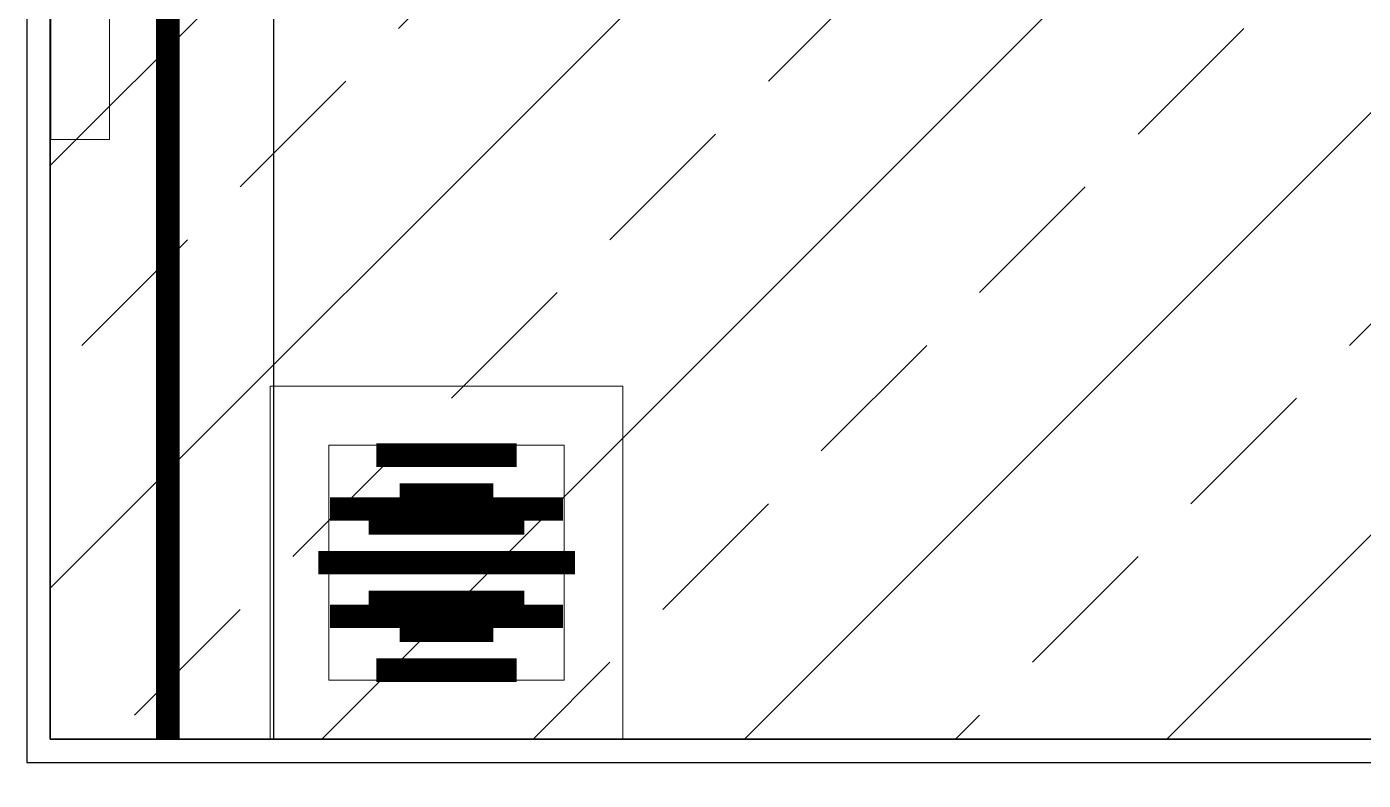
# Model space of a CAD drawing. Header units: millimetres. Extents: x -343543 to 400519, y -115663 to 104219.
# Drawn here: x -258679 to -258111, y 4463 to 4783 of the extents above; entities that cross this region are included whole.
import ezdxf

# ---------------------------------------------------------------- set-up
doc = ezdxf.new("R2010")
doc.units = ezdxf.units.MM
doc.linetypes.add("$0$02'TUONG Xay$0$HIDDEN", pattern=[0.375, 0.25, -0.125])
doc.layers.get('0').update_dxf_attribs({"color": 231, "lineweight": 0})
for name, color, linetype, lineweight in [('A-CLNG', 157, 'Continuous', 25), ('A-FLOR-PRTN', 161, 'Continuous', 9), ('A-PATT', 252, 'Continuous', 9), ('A-SYMBOLS', 10, 'Continuous', 13), ('XREF MAT BANG TUONG XAY$0$01.Xref _MB T1$0$A-FURN', 8, 'Continuous', 5), ('XREF MAT BANG TUONG XAY$0$01.Xref _MB T1$0$A-FURN @ 50', 8, 'Continuous', 5), ('XREF MAT BANG TUONG XAY$0$01.Xref _MB T1$0$A-FURN @ 75', 8, 'Continuous', 5), ('XREF MAT BANG TUONG XAY$0$01.Xref _MB T1$0$A-TEXT', 8, 'Continuous', 25)]:
    doc.layers.add(name, color=color, linetype=linetype, lineweight=lineweight)
doc.layers.add('fix lightting red', color=1, linetype='Continuous', lineweight=5, true_color=0xff0000)
doc.layers.add('XREF MAT BANG TUONG XAY$0$A-FNSH', color=8, linetype='Continuous')
doc.layers.add('XREF MAT BANG TUONG XAY$0$A-FURN', color=8, linetype='Continuous')

# ---------------------------------------------------------------- blocks, each defined once
blk = doc.blocks.new('XREF MAT BANG TUONG XAY$0$01.Xref _MB T1$0$Drain')
at = {"color": 8}
blk.add_lwpolyline([(-1.2, -1.2), (1.2, -1.2), (1.2, 1.2), (-1.2, 1.2)], close=True, dxfattribs=at)
at = {"color": 8, "const_width": 0.16}
for points in [[(0, 0.873), (0, -0.873)], [(-0.3653, 0.793), (-0.3653, -0.793)], [(0.3653, 0.793), (0.3653, -0.793)], [(-0.7306, 0.478), (-0.7306, -0.478)], [(0.7306, 0.478), (0.7306, -0.478)]]:
    blk.add_lwpolyline(points, dxfattribs=at)
blk = doc.blocks.new('*U3472')
at = {"layer": 'XREF MAT BANG TUONG XAY$0$01.Xref _MB T1$0$A-FURN @ 50', "color": 8, "xscale": -41.66666666666669, "yscale": 41.66666666666669, "zscale": 41.66666666666669, "rotation": 270}
blk.add_blockref('XREF MAT BANG TUONG XAY$0$01.Xref _MB T1$0$Drain', (-4251.58, 1555), dxfattribs=at)
at = {"layer": 'XREF MAT BANG TUONG XAY$0$01.Xref _MB T1$0$A-FURN @ 75', "color": 8, "xscale": -62.50000000000004, "yscale": 62.50000000000004, "zscale": 62.50000000000002, "rotation": 270}
blk.add_blockref('XREF MAT BANG TUONG XAY$0$01.Xref _MB T1$0$Drain', (-4251.58, 1555), dxfattribs=at)
blk = doc.blocks.new('XREF MAT BANG TUONG XAY$0$01.Xref _MB T1$0$Phong tam')
at = {"layer": 'XREF MAT BANG TUONG XAY$0$A-FURN', "color": 8, "elevation": 0}
blk.add_lwpolyline([(-4325, 6965), (-4420.01, 6965), (-4420.01, 1480), (-4325, 1480)], close=True, dxfattribs=at)
at = {"layer": 'XREF MAT BANG TUONG XAY$0$01.Xref _MB T1$0$A-FURN', "linetype": 'Continuous'}
blk.add_blockref('*U3472', (0, 0), dxfattribs=at)
blk = doc.blocks.new('XREF MAT BANG NOI THAT')
at = {"color": 8}
blk.add_lwpolyline([(4185.19, 5234.82), (4210.19, 5234.82), (4210.19, 4734.82), (4185.19, 4734.82)], close=True, dxfattribs=at)
blk = doc.blocks.new('01.Xref _MB T1')
at = {"layer": 'XREF MAT BANG TUONG XAY$0$01.Xref _MB T1$0$A-TEXT', "color": 8}
blk.add_blockref('XREF MAT BANG TUONG XAY$0$01.Xref _MB T1$0$Phong tam', (8605.00011, 2999.99999), dxfattribs=at)
at = {"layer": 'XREF MAT BANG TUONG XAY$0$A-FNSH', "color": 8}
for points in [[(5475.00011, 9964.99997), (4184.98961, 9965.00167), (4184.98236, 4479.99998), (5730.00011, 4479.99998)], [(5465.00011, 9974.99999), (4174.98962, 9975.00168), (4174.98235, 4469.99998), (5720.00011, 4469.99998)]]:
    blk.add_lwpolyline(points, dxfattribs=at)
at = {"layer": 'A-PATT', "color": 8}
blk.add_blockref('XREF MAT BANG NOI THAT', (0, 0), dxfattribs=at)
blk = doc.blocks.new('DenSanTuongT1Ikigai')
at = {"layer": 'fix lightting red', "color": 1, "linetype": "$0$02'TUONG Xay$0$HIDDEN", "ltscale": 500, "true_color": 0xff0000, "const_width": 10}
blk.add_lwpolyline([(4234.99, 9965), (4234.99, 4480)], dxfattribs=at)

msp = doc.modelspace()

# ---------------------------------------------------------------- block references
at = {"layer": 'A-SYMBOLS'}
msp.add_blockref('01.Xref _MB T1', (-262854.02, 0), dxfattribs=at)

# ---------------------------------------------------------------- next in the draw order: hatches: boundary and pattern name
at = {"layer": 'A-PATT'}
h = msp.add_hatch(dxfattribs=at)
h.set_pattern_fill('ANSI33', color=256, scale=20, double=1)
h.set_pattern_definition([(45, (-262854.02, -1e-05), (-89.8026, 89.8026), []), (45, (-262764.22, -1e-05), (-89.8026, 89.8026), [63.5, -31.75])])
h.paths.add_polyline_path([(-258669.04, 9965), (-254484.03, 9965), (-254484.03, 8980), (-255679.02, 8980), (-255679.02, 8835), (-254484.02, 8835), (-254484.02, 7855), (-255679.02, 7855), (-255679.02, 7710), (-254484.02, 7710), (-254484.02, 6730), (-255679.02, 6730), (-255679.02, 6585), (-254484.02, 6585), (-254484.02, 5605), (-255679.02, 5605), (-255679.02, 5460), (-254484.02, 5460), (-254484.02, 4480), (-256034.02, 4480), (-256034.02, 4135), (-255889.02, 4135), (-255889.02, 4335), (-254484.02, 4335), (-254484.02, 3235), (-255889.02, 3235), (-255889.02, 3435), (-256034.03, 3435), (-256034.03, 3235), (-257124.02, 3235), (-257124.02, 3435), (-257269.02, 3435), (-257269.02, 3235), (-258579.04, 3235), (-258579.04, 3425), (-258669.04, 3425), (-258669.04, 4335), (-257269.02, 4335), (-257269.02, 4135), (-257124.02, 4135), (-257124.02, 4480), (-258669.04, 4480)])

# ---------------------------------------------------------------- next in the draw order: linework, layer by layer
at = {"layer": 'A-CLNG', "color": 251}
msp.add_lwpolyline([(-257124.02, 4480), (-258669.04, 4480), (-258669.04, 9965), (-254484.03, 9965)], dxfattribs=at)

# ---------------------------------------------------------------- next in the draw order: block references
at = {"layer": 'A-FLOR-PRTN'}
msp.add_blockref('DenSanTuongT1Ikigai', (-262854.02, 0), dxfattribs=at)

doc.saveas('drawing.dxf')
